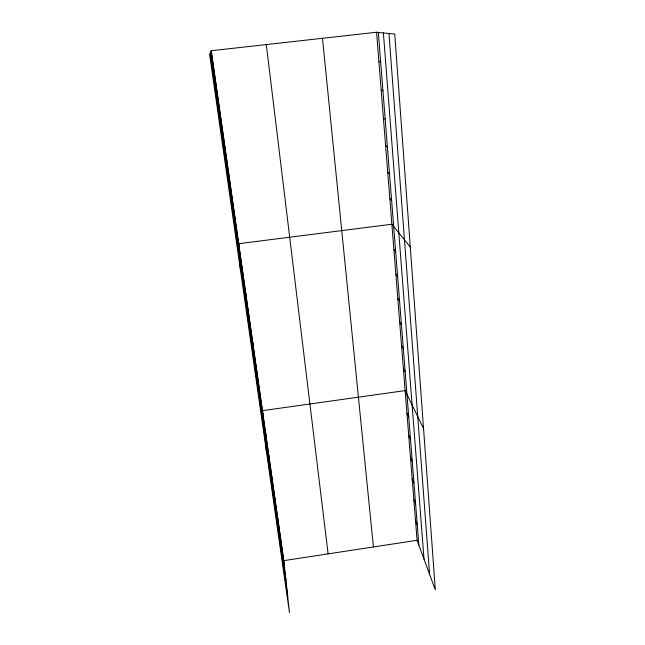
<?xml version="1.0" encoding="UTF-8"?>
<svg xmlns="http://www.w3.org/2000/svg" width="645" height="645" viewBox="0 0 645 645"><rect width="100%" height="100%" fill="white"/><g stroke="black" fill="none" stroke-linecap="round" stroke-linejoin="round"><path stroke-width="0.97" d="M223.549 138.352L223.557 136.998M219.502 109.916L219.558 108.86M215.365 80.843L215.47 80.109M211.286 50.721L209.673 54.777L289.5 612.75L283.816 560.634L211.286 50.721L376.567 32.25L394.74 34.04L435.327 589.885L417.073 540.3L376.567 32.25M283.816 560.634L417.073 540.3M378.897 61.468L380.671 61.976M381.179 90.05L382.953 90.88M383.404 118.035L385.194 119.164M385.589 145.423L387.379 146.842M387.726 172.239L389.524 173.94M389.822 198.507L391.62 200.474M410.293 247.019L391.878 224.234L238.739 243.705L240.319 268.973M393.885 249.438L395.691 251.913M395.853 274.149L397.659 276.858M397.788 298.361L399.594 301.296M399.674 322.097L401.488 325.249M401.537 345.381L403.343 348.735M403.351 368.206L405.165 371.77M423.555 428.683L405.141 390.604L262.483 410.655L266.393 451.274M406.947 413.235L408.761 417.178M408.712 435.431L410.526 439.551M410.454 457.208L412.26 461.498M412.155 478.566L413.961 483.024M413.824 499.528L415.638 504.148M415.469 520.104L417.275 524.869M211.133 51.116L284.381 565.794M210.681 52.245L285.977 580.444M210.189 53.487L287.71 596.391M266.312 44.57L328.103 553.878M280.938 540.413L281.478 545.428M278.011 519.806L278.527 524.667M275.02 498.811L275.512 503.511M271.98 477.413L272.448 481.944M268.876 455.588L269.32 459.958M322.5 38.289L373.415 546.96M265.708 433.343L266.127 437.528M259.29 388.193L259.645 391.999M256.033 365.296L256.355 368.9M252.711 341.947L253.009 345.341M249.325 318.122L249.583 321.299M378.333 32.427L418.879 545.21M383.388 32.919L424.015 559.167M245.866 293.822L246.092 296.773M388.951 33.467L429.602 574.332M242.343 269.021L242.528 271.73M235.062 217.865L235.175 220.074M231.313 191.476L231.386 193.411M227.475 164.523L227.508 166.184"/></g></svg>
